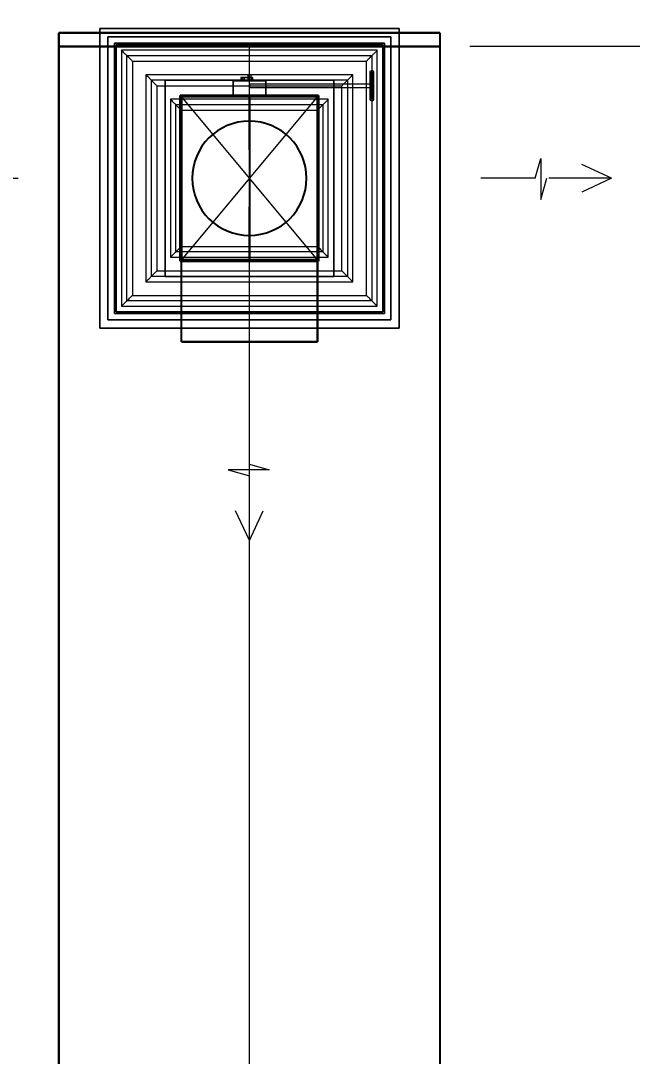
# Model space of a CAD drawing. Header units: millimetres. Extents: x -21807 to 22087, y 36760 to 60640.
# Drawn here: x 3306 to 4429, y 53192 to 55093 of the extents above; entities that cross this region are included whole.
import ezdxf

# ---------------------------------------------------------------- set-up
doc = ezdxf.new("R2010")
doc.units = ezdxf.units.MM
for name, color, linetype, lineweight in [('A-ANNO-DIMS', 7, 'Continuous', 9), ('A-ANNO-DIMS-110', 7, 'Continuous', 9), ('A-GENM', 7, 'Continuous', 5), ('M-HVAC-CDFF', 7, 'Continuous', 5), ('M-HVAC-DUCT', 7, 'Continuous', 25), ('M-HVAC-DUCT-CNTR', 7, 'Continuous', 5)]:
    doc.layers.add(name, color=color, linetype=linetype, lineweight=lineweight)
doc.layers.add('M-HVAC-DUCT-ANNO', color=7, linetype='Continuous', lineweight=5, true_color=0x007f00)
doc.styles.add('Arial_3', font='arial.ttf', dxfattribs={"width": 0.8, "height": 165})
doc.dimstyles.new('AK_DIM_2_0_Arial_đỏ', dxfattribs={"dimscale": 304.8, "dimtxt": 168.342801, "dimasz": 0.180446, "dimexe": 0.180446, "dimexo": 0.180446, "dimgap": 0.036089, "dimtad": 1, "dimdec": 0, "dimzin": 0, "dimdsep": 46, "dimtxsty": 'Arial_3', "dimblk1": 'OBLIQUE', "dimblk2": 'OBLIQUE', "dimsah": 1, "dimcen": 0.09, "dimadec": 0, "dimazin": 0, "dimtfac": 1, "dimtdec": 4, "dimtix": 1, "dimtmove": 0, "dimatfit": 3, "dimfxl": 1, "dimtvp": 1, "dimtolj": 1, "dimtzin": 0, "dimarcsym": 2})

# ---------------------------------------------------------------- blocks, each defined once
blk = doc.blocks.new('01_DSC_SAD_Asli_1 ROD Connector_Horizontal_ - CẤP S2-2171356-MẶT BẰNG HỆ THỐNG GIÓ CẤP AHU')
at = {"layer": 'A-GENM', "color": 5, "true_color": 0x0000ff}
for p, q in [((0, 665), (-25.4, 610.6)), ((0, 665), (25.4, 610.6)), ((0, 665), (0, 550)), ((-36.1, 535.4), (38.7, 535.4)), ((0, 525), (-36.1, 535.4)), ((38.7, 535.4), (0, 546.4)), ((0, 525), (0, 425)), ((-535.4, 38.7), (-546.4, 0)), ((-535.4, -36.1), (-535.4, 38.7)), ((-665, 0), (-610.6, 25.4)), ((525, 0), (535.4, 36.1)), ((535.4, 36.1), (535.4, -38.7)), ((665, 0), (610.6, 25.4)), ((-665, 0), (-610.6, -25.4)), ((-665, 0), (-550, 0)), ((-525, 0), (-535.4, -36.1)), ((-525, 0), (-425, 0)), ((525, 0), (425, 0)), ((535.4, -38.7), (546.4, 0)), ((665, 0), (550, 0)), ((665, 0), (610.6, -25.4)), ((0, -525), (0, -425)), ((0, -525), (36.1, -535.4)), ((-38.7, -535.4), (0, -546.4)), ((36.1, -535.4), (-38.7, -535.4)), ((0, -665), (0, -550)), ((0, -665), (-25.4, -610.6)), ((0, -665), (25.4, -610.6))]:
    blk.add_line(p, q, dxfattribs=at)
at = {"layer": 'M-HVAC-CDFF', "color": 5, "true_color": 0x0000ff}
for p, q in [((275, 275), (-275, 275)), ((-275, 275), (-275, -275)), ((-275, -275), (-275, 275)), ((-275, 275), (275, 275)), ((275, -275), (275, 275)), ((275, 275), (275, -275)), ((260, 260), (-260, 260)), ((-260, 260), (-260, -260)), ((-260, -260), (-260, 260)), ((-260, 260), (260, 260)), ((248, 248), (-248, 248)), ((-248, 248), (-248, -248)), ((-248, -248), (-248, 248)), ((-248, 248), (248, 248)), ((248, -248), (248, 248)), ((248, 248), (248, -248)), ((260, -260), (260, 260)), ((260, 260), (260, -260)), ((-245, -245), (-245, 245)), ((-245, 245), (245, 245)), ((245, 245), (-245, 245)), ((-245, 245), (-245, -245)), ((-245, -245), (-245, 245)), ((-245, 245), (245, 245)), ((245, 245), (-245, 245)), ((-245, 245), (-245, -245)), ((-235, 235), (-235, -235)), ((235, 235), (-235, 235)), ((235, -235), (235, 235)), ((245, 245), (245, -245)), ((245, -245), (245, 245)), ((245, 245), (245, -245)), ((245, -245), (245, 245)), ((-225, -225), (-225, 225)), ((-225, -225), (-225, 225)), ((225, 225), (-225, 225)), ((225, 225), (-225, 225)), ((-215, 215), (-215, -215)), ((-215, 215), (215, 215)), ((215, -215), (215, 215)), ((225, 225), (225, -225)), ((225, 225), (225, -225)), ((-190, 190), (-190, -190)), ((190, 190), (-190, 190)), ((-180, -180), (-180, 180)), ((-180, -180), (-180, 180)), ((180, 180), (-180, 180)), ((180, 180), (-180, 180)), ((180, 180), (180, -180)), ((180, 180), (180, -180)), ((190, -190), (190, 190)), ((-170, 170), (-170, -170)), ((-170, 170), (170, 170)), ((170, -170), (170, 170)), ((-145, 145), (-145, -145)), ((145, 145), (-145, 145)), ((-135, -135), (-135, 135)), ((-135, -135), (-135, 135)), ((135, 135), (-135, 135)), ((135, 135), (-135, 135)), ((135, 135), (135, -135)), ((135, 135), (135, -135)), ((145, -145), (145, 145)), ((-125, 125), (-125, -125)), ((-125, 125), (125, 125)), ((125, -125), (125, 125)), ((-125, -125), (125, -125)), ((-145, -145), (145, -145)), ((135, -135), (-135, -135)), ((135, -135), (-135, -135)), ((-170, -170), (170, -170)), ((-190, -190), (190, -190)), ((180, -180), (-180, -180)), ((180, -180), (-180, -180)), ((225, -225), (-225, -225)), ((225, -225), (-225, -225)), ((-215, -215), (215, -215)), ((245, -245), (-245, -245)), ((-245, -245), (245, -245)), ((245, -245), (-245, -245)), ((-245, -245), (245, -245)), ((-235, -235), (235, -235)), ((-260, -260), (260, -260)), ((260, -260), (-260, -260)), ((-248, -248), (248, -248)), ((248, -248), (-248, -248)), ((-275, -275), (275, -275)), ((275, -275), (-275, -275))]:
    blk.add_line(p, q, dxfattribs=at)
for points in [[(-225, 225), (-226.2, 226.2), (-229.1, 229.1), (-232.9, 232.9), (-235, 235)], [(235, 235), (232.9, 232.9), (229.1, 229.1), (226.2, 226.2), (225, 225)], [(-225, 225), (-222.7, 222.7), (-218.7, 218.7), (-216, 216), (-215, 215)], [(215, 215), (216, 216), (218.7, 218.7), (222.7, 222.7), (225, 225)], [(-180, 180), (-181.2, 181.2), (-184.1, 184.1), (-187.9, 187.9), (-190, 190)], [(-180, 180), (-177.7, 177.7), (-173.7, 173.7), (-171, 171), (-170, 170)], [(170, 170), (171, 171), (173.7, 173.7), (177.7, 177.7), (180, 180)], [(190, 190), (187.9, 187.9), (184.1, 184.1), (181.2, 181.2), (180, 180)], [(-135, 135), (-136.2, 136.2), (-139.1, 139.1), (-142.9, 142.9), (-145, 145)], [(-135, 135), (-132.7, 132.7), (-128.7, 128.7), (-126, 126), (-125, 125)], [(125, 125), (126, 126), (128.7, 128.7), (132.7, 132.7), (135, 135)], [(145, 145), (142.9, 142.9), (139.1, 139.1), (136.2, 136.2), (135, 135)], [(-135, -135), (-132.7, -132.7), (-128.7, -128.7), (-126, -126), (-125, -125)], [(135, -135), (132.7, -132.7), (128.7, -128.7), (126, -126), (125, -125)], [(-135, -135), (-136.2, -136.2), (-139.1, -139.1), (-142.9, -142.9), (-145, -145)], [(135, -135), (136.2, -136.2), (139.1, -139.1), (142.9, -142.9), (145, -145)], [(-180, -180), (-177.7, -177.7), (-173.7, -173.7), (-171, -171), (-170, -170)], [(180, -180), (177.7, -177.7), (173.7, -173.7), (171, -171), (170, -170)], [(-180, -180), (-181.2, -181.2), (-184.1, -184.1), (-187.9, -187.9), (-190, -190)], [(180, -180), (181.2, -181.2), (184.1, -184.1), (187.9, -187.9), (190, -190)], [(-225, -225), (-226.2, -226.2), (-229.1, -229.1), (-232.9, -232.9), (-235, -235)], [(-225, -225), (-222.7, -222.7), (-218.7, -218.7), (-216, -216), (-215, -215)], [(225, -225), (222.7, -222.7), (218.7, -218.7), (216, -216), (215, -215)], [(225, -225), (226.2, -226.2), (229.1, -229.1), (232.9, -232.9), (235, -235)]]:
    blk.add_open_spline(points, degree=3, dxfattribs=at)
blk = doc.blocks.new('M_Rectangular Endcap - Standard-2171934-MẶT BẰNG HỆ THỐNG GIÓ CẤP AHU')
at = {"layer": 'M-HVAC-DUCT', "color": 5, "true_color": 0x0000ff}
for p, q in [((0, 350), (0, -350)), ((0, -350), (0, 350)), ((0, 350), (25, 350)), ((25, 350), (0, 350)), ((25, 350), (25, -350)), ((25, -350), (25, 350)), ((25, -350), (0, -350)), ((25, -350), (0, -350))]:
    blk.add_line(p, q, dxfattribs=at)
blk = doc.blocks.new('ConThu_VuongTron_NepC1 - Standard-2376260-MẶT BẰNG HỆ THỐNG GIÓ CẤP AHU')
at = {"layer": 'M-HVAC-DUCT', "color": 5, "true_color": 0x0000ff}
for p, q in [((3600.9, 48953.9), (3600.9, 48653.9)), ((3850.9, 48953.9), (3600.9, 48953.9)), ((3600.9, 48653.9), (3600.9, 48953.9)), ((3600.9, 48953.9), (3850.9, 48953.9)), ((3850.9, 48953.9), (3600.9, 48953.9)), ((3600.9, 48953.9), (3600.9, 48653.9)), ((3725.9, 48953.9), (3725.9, 48803.9)), ((3725.9, 48856.4), (3725.9, 48953.9)), ((3850.9, 48653.9), (3850.9, 48953.9)), ((3850.9, 48953.9), (3850.9, 48653.9)), ((3850.9, 48653.9), (3850.9, 48953.9)), ((3725.9, 48803.9), (3725.9, 48653.9)), ((3725.9, 48653.9), (3725.9, 48751.4)), ((3600.9, 48653.9), (3850.9, 48653.9)), ((3850.9, 48653.9), (3600.9, 48653.9)), ((3600.9, 48653.9), (3850.9, 48653.9))]:
    blk.add_line(p, q, dxfattribs=at)
for start, end in [(90, 180), (90, 180), (90, 180), (0, 90), (0, 90), (0, 90), (180, 270), (180, 270), (180, 270), (270, 0), (270, 0), (270, 360)]:
    blk.add_arc((3725.9, 48803.9), 105, start, end, dxfattribs=at)
blk = doc.blocks.new('ChanRe_ChuNhat_NepC1 - Standard-2376243-MẶT BẰNG HỆ THỐNG GIÓ CẤP AHU')
at = {"layer": 'M-HVAC-DUCT', "color": 5, "true_color": 0x0000ff}
for p, q in [((-18080.6, 50352.4), (-18080.6, 50656.4)), ((-18080.6, 50656.4), (-17826.6, 50656.4)), ((-17826.6, 50656.4), (-18080.6, 50656.4)), ((-18080.6, 50656.4), (-18080.6, 50352.4)), ((-18080.6, 50352.4), (-18080.6, 50656.4)), ((-18080.6, 50656.4), (-17826.6, 50656.4)), ((-17826.6, 50656.4), (-18080.6, 50656.4)), ((-18080.6, 50656.4), (-18080.6, 50352.4)), ((-18078.6, 50354.4), (-18078.6, 50654.4)), ((-18078.6, 50654.4), (-17828.6, 50654.4)), ((-18078.6, 50654.4), (-17828.6, 50654.4)), ((-18078.6, 50204.4), (-18078.6, 50654.4)), ((-17828.6, 50654.4), (-18078.6, 50654.4)), ((-18078.6, 50654.4), (-18078.6, 50354.4)), ((-18078.6, 50354.4), (-18078.6, 50654.4)), ((-18078.6, 50654.4), (-17828.6, 50654.4)), ((-17828.6, 50654.4), (-18078.6, 50654.4)), ((-18078.6, 50654.4), (-18078.6, 50354.4)), ((-18078.6, 50354.4), (-18078.6, 50654.4)), ((-18078.6, 50654.4), (-17828.6, 50654.4)), ((-17828.6, 50654.4), (-17828.6, 50354.4)), ((-17828.6, 50654.4), (-17828.6, 50204.4)), ((-17828.6, 50354.4), (-17828.6, 50654.4)), ((-17828.6, 50654.4), (-17828.6, 50354.4)), ((-17828.6, 50354.4), (-17828.6, 50654.4)), ((-17828.6, 50654.4), (-17828.6, 50354.4)), ((-17826.6, 50656.4), (-17826.6, 50352.4)), ((-17826.6, 50352.4), (-17826.6, 50656.4)), ((-17826.6, 50656.4), (-17826.6, 50352.4)), ((-17826.6, 50352.4), (-17826.6, 50656.4)), ((-17826.6, 50352.4), (-18080.6, 50352.4)), ((-18080.6, 50352.4), (-17826.6, 50352.4)), ((-17826.6, 50352.4), (-18080.6, 50352.4)), ((-18080.6, 50352.4), (-17826.6, 50352.4)), ((-17828.6, 50354.4), (-18078.6, 50354.4)), ((-18078.6, 50204.4), (-18078.6, 50354.4)), ((-18078.6, 50354.4), (-17828.6, 50354.4)), ((-17828.6, 50354.4), (-18078.6, 50354.4)), ((-18078.6, 50354.4), (-17828.6, 50354.4)), ((-17828.6, 50354.4), (-18078.6, 50354.4)), ((-17828.6, 50204.4), (-17828.6, 50354.4)), ((-17828.6, 50204.4), (-18078.6, 50204.4)), ((-18078.6, 50204.4), (-17828.6, 50204.4))]:
    blk.add_line(p, q, dxfattribs=at)
blk = doc.blocks.new('VanGio_ChuNhat_TrucVit - VCD-2432309-MẶT BẰNG HỆ THỐNG GIÓ CẤP AHU')
at = {"layer": 'M-HVAC-DUCT', "color": 5, "lineweight": 5, "true_color": 0x0000ff}
for p, q in [((3710.1, 54988.9), (3710.1, 54983.9)), ((3731.7, 54988.9), (3710.1, 54988.9)), ((3712.5, 54988.9), (3712.5, 54983.9)), ((3713.5, 54988.9), (3713.5, 54983.9)), ((3716.4, 54988.9), (3716.4, 54983.9)), ((3716.4, 54988.9), (3731.7, 54988.9)), ((3722.9, 54993.9), (3722.9, 54983.9)), ((3725.9, 54993.9), (3722.9, 54993.9)), ((3728.9, 54993.9), (3725.9, 54993.9)), ((3728.9, 54983.9), (3728.9, 54993.9)), ((3729.8, 54988.9), (3729.8, 54983.9)), ((3729.8, 54988.9), (3729.8, 54983.9)), ((3730.4, 54983.9), (3730.4, 54988.9)), ((3730.4, 54988.9), (3730.4, 54983.9)), ((3731.7, 54983.9), (3731.7, 54988.9)), ((3731.7, 54988.9), (3731.7, 54983.9)), ((3731.7, 54988.9), (3731.7, 54983.9)), ((3731.7, 54988.9), (3731.7, 54983.9)), ((3951.9, 54998), (3949.9, 54998)), ((3949.9, 54998), (3949.9, 54973.9)), ((3951.9, 54973.9), (3951.9, 54998)), ((3570.9, 54623.9), (3570.9, 54983.9)), ((3570.9, 54983.9), (3880.9, 54983.9)), ((3880.9, 54983.9), (3570.9, 54983.9)), ((3570.9, 54983.9), (3570.9, 54623.9)), ((3880.9, 54983.9), (3570.9, 54983.9)), ((3570.9, 54983.9), (3570.9, 54623.9)), ((3570.9, 54623.9), (3570.9, 54983.9)), ((3570.9, 54983.9), (3880.9, 54983.9)), ((3695.9, 54954.9), (3695.9, 54983.9)), ((3695.9, 54983.9), (3695.9, 54954.9)), ((3695.9, 54983.9), (3755.9, 54983.9)), ((3695.9, 54983.9), (3755.9, 54983.9)), ((3695.9, 54955.9), (3695.9, 54982.9)), ((3695.9, 54982.9), (3695.9, 54955.9)), ((3695.9, 54982.9), (3755.9, 54982.9)), ((3695.9, 54982.9), (3755.9, 54982.9)), ((3710.1, 54983.9), (3731.7, 54983.9)), ((3731.7, 54983.9), (3716.4, 54983.9)), ((3722.9, 54983.9), (3725.9, 54983.9)), ((3725.9, 54983.9), (3728.9, 54983.9)), ((3950.9, 54976.9), (3725.9, 54976.9)), ((3725.9, 54976.9), (3725.9, 54973.9)), ((3725.9, 54973.9), (3725.9, 54970.9)), ((3725.9, 54970.9), (3950.9, 54970.9)), ((3755.9, 54954.9), (3755.9, 54983.9)), ((3755.9, 54983.9), (3755.9, 54954.9)), ((3755.9, 54955.9), (3755.9, 54982.9)), ((3755.9, 54982.9), (3755.9, 54955.9)), ((3880.9, 54983.9), (3880.9, 54623.9)), ((3880.9, 54623.9), (3880.9, 54983.9)), ((3880.9, 54623.9), (3880.9, 54983.9)), ((3880.9, 54983.9), (3880.9, 54623.9)), ((3949.9, 54973.9), (3949.9, 54949.9)), ((3950.9, 54973.9), (3950.9, 54976.9)), ((3950.9, 54970.9), (3950.9, 54973.9)), ((3951.9, 54949.9), (3951.9, 54973.9)), ((3851.9, 54954.9), (3599.9, 54954.9)), ((3599.9, 54954.9), (3599.9, 54652.9)), ((3599.9, 54652.9), (3599.9, 54954.9)), ((3599.9, 54954.9), (3851.9, 54954.9)), ((3600.9, 54653.9), (3600.9, 54953.9)), ((3600.9, 54953.9), (3850.9, 54953.9)), ((3850.9, 54953.9), (3600.9, 54953.9)), ((3600.9, 54953.9), (3600.9, 54653.9)), ((3850.9, 54953.9), (3600.9, 54953.9)), ((3600.9, 54953.9), (3600.9, 54653.9)), ((3600.9, 54653.9), (3600.9, 54953.9)), ((3600.9, 54953.9), (3850.9, 54953.9)), ((3600.9, 54653.9), (3600.9, 54953.9)), ((3600.9, 54953.9), (3850.9, 54953.9)), ((3850.9, 54953.9), (3600.9, 54953.9)), ((3600.9, 54953.9), (3600.9, 54653.9)), ((3755.9, 54955.9), (3695.9, 54955.9)), ((3695.9, 54955.9), (3755.9, 54955.9)), ((3755.9, 54954.9), (3695.9, 54954.9)), ((3695.9, 54954.9), (3755.9, 54954.9)), ((3850.9, 54953.9), (3850.9, 54653.9)), ((3850.9, 54653.9), (3850.9, 54953.9)), ((3850.9, 54653.9), (3850.9, 54953.9)), ((3850.9, 54953.9), (3850.9, 54653.9)), ((3850.9, 54953.9), (3850.9, 54653.9)), ((3850.9, 54653.9), (3850.9, 54953.9)), ((3851.9, 54652.9), (3851.9, 54954.9)), ((3851.9, 54954.9), (3851.9, 54652.9)), ((3949.9, 54949.9), (3951.9, 54949.9)), ((3599.9, 54652.9), (3851.9, 54652.9)), ((3851.9, 54652.9), (3599.9, 54652.9)), ((3850.9, 54653.9), (3600.9, 54653.9)), ((3600.9, 54653.9), (3850.9, 54653.9)), ((3600.9, 54653.9), (3850.9, 54653.9)), ((3850.9, 54653.9), (3600.9, 54653.9)), ((3850.9, 54653.9), (3600.9, 54653.9)), ((3600.9, 54653.9), (3850.9, 54653.9)), ((3880.9, 54623.9), (3570.9, 54623.9)), ((3570.9, 54623.9), (3880.9, 54623.9)), ((3570.9, 54623.9), (3880.9, 54623.9)), ((3880.9, 54623.9), (3570.9, 54623.9))]:
    blk.add_line(p, q, dxfattribs=at)
at = {"layer": 'M-HVAC-DUCT', "color": 5, "lineweight": 5, "true_color": 0x0000ff, "flags": 128}
for points in [[(3947.9, 54998.9), (3947.9, 54999.1), (3947.9, 54999.2), (3947.9, 54999.3), (3947.9, 54999.4), (3947.9, 54999.5), (3948, 54999.7), (3948, 54999.8), (3948, 54999.9), (3948.1, 55000), (3948.1, 55000.1), (3948.2, 55000.2), (3948.2, 55000.3), (3948.3, 55000.4), (3948.3, 55000.5), (3948.4, 55000.6), (3948.5, 55000.7), (3948.5, 55000.8), (3948.6, 55000.9), (3948.7, 55001), (3948.8, 55001.1), (3948.9, 55001.2), (3949, 55001.2), (3949, 55001.3), (3949.1, 55001.4), (3949.2, 55001.5), (3949.3, 55001.5), (3949.5, 55001.6), (3949.6, 55001.6), (3949.7, 55001.7), (3949.8, 55001.7), (3949.9, 55001.8), (3950, 55001.8), (3950.1, 55001.8), (3950.2, 55001.9), (3950.4, 55001.9), (3950.5, 55001.9), (3950.6, 55001.9), (3950.7, 55001.9), (3950.8, 55001.9), (3950.9, 55001.9)], [(3950.9, 54995.9), (3950.7, 54995.9), (3950.6, 54995.9), (3950.5, 54996), (3950.4, 54996), (3950.3, 54996), (3950.2, 54996), (3950, 54996.1), (3949.9, 54996.1), (3949.8, 54996.1), (3949.7, 54996.2), (3949.6, 54996.2), (3949.5, 54996.3), (3949.4, 54996.3), (3949.3, 54996.4), (3949.2, 54996.5), (3949.1, 54996.5), (3949, 54996.6), (3948.9, 54996.7), (3948.8, 54996.8), (3948.7, 54996.8), (3948.6, 54996.9), (3948.6, 54997), (3948.5, 54997.1), (3948.4, 54997.2), (3948.3, 54997.3), (3948.3, 54997.4), (3948.2, 54997.5), (3948.2, 54997.6), (3948.1, 54997.7), (3948.1, 54997.9), (3948, 54998), (3948, 54998.1), (3948, 54998.2), (3947.9, 54998.3), (3947.9, 54998.4), (3947.9, 54998.5), (3947.9, 54998.7), (3947.9, 54998.8), (3947.9, 54998.9), (3947.9, 54998.9)], [(3947.9, 54973.9), (3947.9, 54974.9), (3947.9, 54975.9), (3947.9, 54976.9), (3947.9, 54977.9), (3947.9, 54978.9), (3947.9, 54979.9), (3947.9, 54980.8), (3947.9, 54981.8), (3947.9, 54982.7), (3947.9, 54983.7), (3947.9, 54984.6), (3947.9, 54985.5), (3947.9, 54986.4), (3947.9, 54987.2), (3947.9, 54988.1), (3947.9, 54988.9), (3947.9, 54989.7), (3947.9, 54990.4), (3947.9, 54991.2), (3947.9, 54991.9), (3947.9, 54992.6), (3947.9, 54993.2), (3947.9, 54993.8), (3947.9, 54994.4), (3947.9, 54995), (3947.9, 54995.5), (3947.9, 54996), (3947.9, 54996.4), (3947.9, 54996.9), (3947.9, 54997.2), (3947.9, 54997.6), (3947.9, 54997.9), (3947.9, 54998.2), (3947.9, 54998.4), (3947.9, 54998.6), (3947.9, 54998.7), (3947.9, 54998.8), (3947.9, 54998.9), (3947.9, 54998.9)], [(3947.9, 54998.9), (3947.9, 54998.9), (3947.9, 54998.9), (3947.9, 54998.8), (3947.9, 54998.6), (3947.9, 54998.4), (3947.9, 54998.2), (3947.9, 54998), (3947.9, 54997.7), (3947.9, 54997.3), (3947.9, 54997), (3947.9, 54996.6), (3947.9, 54996.1), (3947.9, 54995.6), (3947.9, 54995.1), (3947.9, 54994.6), (3947.9, 54994), (3947.9, 54993.4), (3947.9, 54992.7), (3947.9, 54992.1), (3947.9, 54991.4), (3947.9, 54990.6), (3947.9, 54989.9), (3947.9, 54989.1), (3947.9, 54988.3), (3947.9, 54987.4), (3947.9, 54986.6), (3947.9, 54985.7), (3947.9, 54984.8), (3947.9, 54983.9), (3947.9, 54983), (3947.9, 54982.1), (3947.9, 54981.1), (3947.9, 54980.1), (3947.9, 54979.2), (3947.9, 54978.2), (3947.9, 54977.2), (3947.9, 54976.2), (3947.9, 54975.2), (3947.9, 54974.2), (3947.9, 54973.9)], [(3950.9, 55001.9), (3951, 55001.9), (3951.1, 55001.9), (3951.2, 55001.9), (3951.3, 55001.9), (3951.5, 55001.9), (3951.6, 55001.9), (3951.7, 55001.8), (3951.8, 55001.8), (3951.9, 55001.7), (3952, 55001.7), (3952.1, 55001.7), (3952.3, 55001.6), (3952.4, 55001.5), (3952.5, 55001.5), (3952.6, 55001.4), (3952.7, 55001.3), (3952.8, 55001.3), (3952.8, 55001.2), (3952.9, 55001.1), (3953, 55001), (3953.1, 55000.9), (3953.2, 55000.8), (3953.3, 55000.8), (3953.3, 55000.7), (3953.4, 55000.6), (3953.5, 55000.5), (3953.5, 55000.4), (3953.6, 55000.2), (3953.6, 55000.1), (3953.7, 55000), (3953.7, 54999.9), (3953.7, 54999.8), (3953.8, 54999.7), (3953.8, 54999.6), (3953.8, 54999.4), (3953.8, 54999.3), (3953.9, 54999.2), (3953.9, 54999.1), (3953.9, 54999), (3953.9, 54998.9)], [(3953.9, 54998.9), (3953.9, 54998.8), (3953.9, 54998.7), (3953.8, 54998.6), (3953.8, 54998.5), (3953.8, 54998.3), (3953.8, 54998.2), (3953.7, 54998.1), (3953.7, 54998), (3953.7, 54997.9), (3953.6, 54997.8), (3953.6, 54997.7), (3953.5, 54997.6), (3953.5, 54997.4), (3953.4, 54997.3), (3953.3, 54997.2), (3953.3, 54997.1), (3953.2, 54997.1), (3953.1, 54997), (3953, 54996.9), (3953, 54996.8), (3952.9, 54996.7), (3952.8, 54996.6), (3952.7, 54996.6), (3952.6, 54996.5), (3952.5, 54996.4), (3952.4, 54996.4), (3952.3, 54996.3), (3952.2, 54996.2), (3952.1, 54996.2), (3952, 54996.1), (3951.8, 54996.1), (3951.7, 54996.1), (3951.6, 54996), (3951.5, 54996), (3951.4, 54996), (3951.3, 54996), (3951.1, 54995.9), (3951, 54995.9), (3950.9, 54995.9), (3950.9, 54995.9)], [(3953.9, 54973.9), (3953.9, 54974.9), (3953.9, 54975.9), (3953.9, 54976.9), (3953.9, 54977.9), (3953.9, 54978.9), (3953.9, 54979.9), (3953.9, 54980.8), (3953.9, 54981.8), (3953.9, 54982.7), (3953.9, 54983.7), (3953.9, 54984.6), (3953.9, 54985.5), (3953.9, 54986.4), (3953.9, 54987.2), (3953.9, 54988.1), (3953.9, 54988.9), (3953.9, 54989.7), (3953.9, 54990.4), (3953.9, 54991.2), (3953.9, 54991.9), (3953.9, 54992.6), (3953.9, 54993.2), (3953.9, 54993.8), (3953.9, 54994.4), (3953.9, 54995), (3953.9, 54995.5), (3953.9, 54996), (3953.9, 54996.4), (3953.9, 54996.9), (3953.9, 54997.2), (3953.9, 54997.6), (3953.9, 54997.9), (3953.9, 54998.2), (3953.9, 54998.4), (3953.9, 54998.6), (3953.9, 54998.7), (3953.9, 54998.8), (3953.9, 54998.9), (3953.9, 54998.9)], [(3953.9, 54998.9), (3953.9, 54998.9), (3953.9, 54998.9), (3953.9, 54998.8), (3953.9, 54998.6), (3953.9, 54998.4), (3953.9, 54998.2), (3953.9, 54998), (3953.9, 54997.7), (3953.9, 54997.3), (3953.9, 54997), (3953.9, 54996.6), (3953.9, 54996.1), (3953.9, 54995.6), (3953.9, 54995.1), (3953.9, 54994.6), (3953.9, 54994), (3953.9, 54993.4), (3953.9, 54992.7), (3953.9, 54992.1), (3953.9, 54991.4), (3953.9, 54990.6), (3953.9, 54989.9), (3953.9, 54989.1), (3953.9, 54988.3), (3953.9, 54987.4), (3953.9, 54986.6), (3953.9, 54985.7), (3953.9, 54984.8), (3953.9, 54983.9), (3953.9, 54983), (3953.9, 54982.1), (3953.9, 54981.1), (3953.9, 54980.1), (3953.9, 54979.2), (3953.9, 54978.2), (3953.9, 54977.2), (3953.9, 54976.2), (3953.9, 54975.2), (3953.9, 54974.2), (3953.9, 54973.9)], [(3947.9, 54973.9), (3947.9, 54972.9), (3947.9, 54971.9), (3947.9, 54970.9), (3947.9, 54970), (3947.9, 54969), (3947.9, 54968), (3947.9, 54967), (3947.9, 54966.1), (3947.9, 54965.1), (3947.9, 54964.2), (3947.9, 54963.3), (3947.9, 54962.4), (3947.9, 54961.5), (3947.9, 54960.7), (3947.9, 54959.8), (3947.9, 54959), (3947.9, 54958.2), (3947.9, 54957.5), (3947.9, 54956.7), (3947.9, 54956), (3947.9, 54955.3), (3947.9, 54954.7), (3947.9, 54954), (3947.9, 54953.5), (3947.9, 54952.9), (3947.9, 54952.4), (3947.9, 54951.9), (3947.9, 54951.4), (3947.9, 54951), (3947.9, 54950.6), (3947.9, 54950.3), (3947.9, 54950), (3947.9, 54949.7), (3947.9, 54949.5), (3947.9, 54949.3), (3947.9, 54949.2), (3947.9, 54949), (3947.9, 54949), (3947.9, 54948.9)], [(3947.9, 54948.9), (3947.9, 54949), (3947.9, 54949), (3947.9, 54949.1), (3947.9, 54949.3), (3947.9, 54949.4), (3947.9, 54949.7), (3947.9, 54949.9), (3947.9, 54950.2), (3947.9, 54950.5), (3947.9, 54950.9), (3947.9, 54951.3), (3947.9, 54951.8), (3947.9, 54952.2), (3947.9, 54952.8), (3947.9, 54953.3), (3947.9, 54953.9), (3947.9, 54954.5), (3947.9, 54955.1), (3947.9, 54955.8), (3947.9, 54956.5), (3947.9, 54957.3), (3947.9, 54958), (3947.9, 54958.8), (3947.9, 54959.6), (3947.9, 54960.4), (3947.9, 54961.3), (3947.9, 54962.2), (3947.9, 54963), (3947.9, 54964), (3947.9, 54964.9), (3947.9, 54965.8), (3947.9, 54966.8), (3947.9, 54967.7), (3947.9, 54968.7), (3947.9, 54969.7), (3947.9, 54970.7), (3947.9, 54971.7), (3947.9, 54972.7), (3947.9, 54973.7), (3947.9, 54973.9)], [(3953.9, 54973.9), (3953.9, 54972.9), (3953.9, 54971.9), (3953.9, 54970.9), (3953.9, 54970), (3953.9, 54969), (3953.9, 54968), (3953.9, 54967), (3953.9, 54966.1), (3953.9, 54965.1), (3953.9, 54964.2), (3953.9, 54963.3), (3953.9, 54962.4), (3953.9, 54961.5), (3953.9, 54960.7), (3953.9, 54959.8), (3953.9, 54959), (3953.9, 54958.2), (3953.9, 54957.5), (3953.9, 54956.7), (3953.9, 54956), (3953.9, 54955.3), (3953.9, 54954.7), (3953.9, 54954), (3953.9, 54953.5), (3953.9, 54952.9), (3953.9, 54952.4), (3953.9, 54951.9), (3953.9, 54951.4), (3953.9, 54951), (3953.9, 54950.6), (3953.9, 54950.3), (3953.9, 54950), (3953.9, 54949.7), (3953.9, 54949.5), (3953.9, 54949.3), (3953.9, 54949.2), (3953.9, 54949), (3953.9, 54949), (3953.9, 54948.9)], [(3953.9, 54948.9), (3953.9, 54949), (3953.9, 54949), (3953.9, 54949.1), (3953.9, 54949.3), (3953.9, 54949.4), (3953.9, 54949.7), (3953.9, 54949.9), (3953.9, 54950.2), (3953.9, 54950.5), (3953.9, 54950.9), (3953.9, 54951.3), (3953.9, 54951.8), (3953.9, 54952.2), (3953.9, 54952.8), (3953.9, 54953.3), (3953.9, 54953.9), (3953.9, 54954.5), (3953.9, 54955.1), (3953.9, 54955.8), (3953.9, 54956.5), (3953.9, 54957.3), (3953.9, 54958), (3953.9, 54958.8), (3953.9, 54959.6), (3953.9, 54960.4), (3953.9, 54961.3), (3953.9, 54962.2), (3953.9, 54963), (3953.9, 54964), (3953.9, 54964.9), (3953.9, 54965.8), (3953.9, 54966.8), (3953.9, 54967.7), (3953.9, 54968.7), (3953.9, 54969.7), (3953.9, 54970.7), (3953.9, 54971.7), (3953.9, 54972.7), (3953.9, 54973.7), (3953.9, 54973.9)], [(3947.9, 54948.9), (3947.9, 54949.1), (3947.9, 54949.2), (3947.9, 54949.3), (3947.9, 54949.4), (3947.9, 54949.5), (3948, 54949.7), (3948, 54949.8), (3948, 54949.9), (3948.1, 54950), (3948.1, 54950.1), (3948.2, 54950.2), (3948.2, 54950.3), (3948.3, 54950.4), (3948.3, 54950.5), (3948.4, 54950.6), (3948.5, 54950.7), (3948.5, 54950.8), (3948.6, 54950.9), (3948.7, 54951), (3948.8, 54951.1), (3948.9, 54951.2), (3949, 54951.2), (3949, 54951.3), (3949.1, 54951.4), (3949.2, 54951.5), (3949.3, 54951.5), (3949.5, 54951.6), (3949.6, 54951.6), (3949.7, 54951.7), (3949.8, 54951.7), (3949.9, 54951.8), (3950, 54951.8), (3950.1, 54951.8), (3950.2, 54951.9), (3950.4, 54951.9), (3950.5, 54951.9), (3950.6, 54951.9), (3950.7, 54951.9), (3950.8, 54951.9), (3950.9, 54951.9)], [(3950.9, 54945.9), (3950.7, 54945.9), (3950.6, 54945.9), (3950.5, 54946), (3950.4, 54946), (3950.3, 54946), (3950.2, 54946), (3950, 54946.1), (3949.9, 54946.1), (3949.8, 54946.1), (3949.7, 54946.2), (3949.6, 54946.2), (3949.5, 54946.3), (3949.4, 54946.3), (3949.3, 54946.4), (3949.2, 54946.5), (3949.1, 54946.5), (3949, 54946.6), (3948.9, 54946.7), (3948.8, 54946.8), (3948.7, 54946.8), (3948.6, 54946.9), (3948.6, 54947), (3948.5, 54947.1), (3948.4, 54947.2), (3948.3, 54947.3), (3948.3, 54947.4), (3948.2, 54947.5), (3948.2, 54947.6), (3948.1, 54947.7), (3948.1, 54947.9), (3948, 54948), (3948, 54948.1), (3948, 54948.2), (3947.9, 54948.3), (3947.9, 54948.4), (3947.9, 54948.5), (3947.9, 54948.7), (3947.9, 54948.8), (3947.9, 54948.9), (3947.9, 54948.9)], [(3950.9, 54951.9), (3951, 54951.9), (3951.1, 54951.9), (3951.2, 54951.9), (3951.3, 54951.9), (3951.5, 54951.9), (3951.6, 54951.9), (3951.7, 54951.8), (3951.8, 54951.8), (3951.9, 54951.7), (3952, 54951.7), (3952.1, 54951.7), (3952.3, 54951.6), (3952.4, 54951.5), (3952.5, 54951.5), (3952.6, 54951.4), (3952.7, 54951.3), (3952.8, 54951.3), (3952.8, 54951.2), (3952.9, 54951.1), (3953, 54951), (3953.1, 54950.9), (3953.2, 54950.8), (3953.3, 54950.8), (3953.3, 54950.7), (3953.4, 54950.6), (3953.5, 54950.5), (3953.5, 54950.4), (3953.6, 54950.2), (3953.6, 54950.1), (3953.7, 54950), (3953.7, 54949.9), (3953.7, 54949.8), (3953.8, 54949.7), (3953.8, 54949.6), (3953.8, 54949.4), (3953.8, 54949.3), (3953.9, 54949.2), (3953.9, 54949.1), (3953.9, 54949), (3953.9, 54948.9)], [(3953.9, 54948.9), (3953.9, 54948.8), (3953.9, 54948.7), (3953.8, 54948.6), (3953.8, 54948.5), (3953.8, 54948.3), (3953.8, 54948.2), (3953.7, 54948.1), (3953.7, 54948), (3953.7, 54947.9), (3953.6, 54947.8), (3953.6, 54947.7), (3953.5, 54947.6), (3953.5, 54947.4), (3953.4, 54947.3), (3953.3, 54947.2), (3953.3, 54947.1), (3953.2, 54947.1), (3953.1, 54947), (3953, 54946.9), (3953, 54946.8), (3952.9, 54946.7), (3952.8, 54946.6), (3952.7, 54946.6), (3952.6, 54946.5), (3952.5, 54946.4), (3952.4, 54946.4), (3952.3, 54946.3), (3952.2, 54946.2), (3952.1, 54946.2), (3952, 54946.1), (3951.8, 54946.1), (3951.7, 54946.1), (3951.6, 54946), (3951.5, 54946), (3951.4, 54946), (3951.3, 54946), (3951.1, 54945.9), (3951, 54945.9), (3950.9, 54945.9), (3950.9, 54945.9)]]:
    blk.add_lwpolyline(points, dxfattribs=at)
at = {"layer": 'M-HVAC-DUCT', "color": 5, "lineweight": 5, "true_color": 0x0000ff}
for points, knots in [([(3730.4, 54988.9), (3725.6, 54988.9), (3719.7, 54988.9), (3715.4, 54988.9), (3712.7, 54988.9), (3712.3, 54988.9), (3713.5, 54988.9), (3717, 54988.9), (3722.5, 54988.9), (3729.8, 54988.9)], [-0.1473452, -0.1473452, -0.1473452, -0.1473452, -0.1280571, -0.1075394, -0.0858016, -0.0651415, -0.0439629, -0.0234717, 0, 0, 0, 0]), ([(3729.8, 54988.9), (3726.7, 54988.9), (3723.1, 54988.9), (3719, 54988.9), (3716.6, 54988.9), (3715.1, 54988.9), (3713.7, 54988.9), (3713.5, 54988.9), (3713.5, 54988.9)], [-0.1573084, -0.1573084, -0.1573084, -0.1573084, -0.14397069, -0.12996935, -0.11781596, -0.10615216, -0.09329546, -0.07981986, -0.07981986, -0.07981986, -0.07981986]), ([(3713.5, 54988.9), (3713.5, 54988.9), (3713.5, 54988.9), (3714.1, 54988.9), (3716.5, 54988.9), (3721.8, 54988.9), (3728.6, 54988.9), (3730.4, 54988.9)], [-0.0786542, -0.0786542, -0.0786542, -0.0786542, -0.07713106, -0.05951843, -0.03954061, -0.0176944, 0, 0, 0, 0]), ([(3729.8, 54983.9), (3722.5, 54983.9), (3717, 54983.9), (3713.5, 54983.9), (3712.3, 54983.9), (3712.7, 54983.9), (3715.4, 54983.9), (3719.7, 54983.9), (3725.6, 54983.9), (3730.4, 54983.9)], [0, 0, 0, 0, 0.0234717, 0.0439629, 0.0651415, 0.0858016, 0.1075394, 0.1280571, 0.1473452, 0.1473452, 0.1473452, 0.1473452]), ([(3730.4, 54983.9), (3728.6, 54983.9), (3721.8, 54983.9), (3716.5, 54983.9), (3714.1, 54983.9), (3713.5, 54983.9), (3713.5, 54983.9), (3713.5, 54983.9)], [0, 0, 0, 0, 0.0176944, 0.03954061, 0.05951843, 0.07713106, 0.0786542, 0.0786542, 0.0786542, 0.0786542]), ([(3713.5, 54983.9), (3713.5, 54983.9), (3713.7, 54983.9), (3715.1, 54983.9), (3716.6, 54983.9), (3719, 54983.9), (3723.1, 54983.9), (3726.7, 54983.9), (3729.8, 54983.9)], [0.07981986, 0.07981986, 0.07981986, 0.07981986, 0.09329546, 0.10615216, 0.11781596, 0.12996935, 0.14397069, 0.1573084, 0.1573084, 0.1573084, 0.1573084])]:
    blk.add_open_spline(points, degree=3, knots=knots, dxfattribs=at)
blk = doc.blocks.new('AK-SGS-M3-Hrvt_rvt-1-MẶT BẰNG HỆ THỐNG GIÓ CẤP AHU')
at = {"layer": 'M-HVAC-DUCT', "color": 5, "true_color": 0x0000ff}
for p, q in [((3375.9, 55045.9), (4075.9, 55045.9)), ((4075.9, 55045.9), (3375.9, 55045.9)), ((3375.9, 46255.9), (3375.9, 55045.9)), ((3375.9, 55045.9), (3375.9, 46255.9)), ((4075.9, 55045.9), (4075.9, 46255.9)), ((4075.9, 55045.9), (4075.9, 46255.9)), ((3600.9, 54503.9), (3600.9, 54953.9)), ((3850.9, 54953.9), (3600.9, 54953.9)), ((3600.9, 54953.9), (3850.9, 54953.9)), ((3600.9, 54503.9), (3600.9, 54953.9)), ((3850.9, 54953.9), (3850.9, 54503.9)), ((3850.9, 54953.9), (3850.9, 54503.9)), ((3600.9, 54503.9), (3850.9, 54503.9)), ((3850.9, 54503.9), (3600.9, 54503.9))]:
    blk.add_line(p, q, dxfattribs=at)
at = {"layer": 'M-HVAC-DUCT-ANNO', "color": 5, "true_color": 0x0000ff}
for p, q in [((3600.9, 54653.9), (3600.9, 54953.9)), ((3600.9, 54953.9), (3850.9, 54953.9)), ((3850.9, 54953.9), (3600.9, 54653.9)), ((3850.9, 54653.9), (3600.9, 54953.9)), ((3600.9, 54653.9), (3600.9, 54953.9)), ((3600.9, 54953.9), (3850.9, 54953.9)), ((3850.9, 54953.9), (3600.9, 54653.9)), ((3850.9, 54653.9), (3600.9, 54953.9)), ((3850.9, 54953.9), (3850.9, 54653.9)), ((3850.9, 54953.9), (3850.9, 54653.9)), ((3850.9, 54653.9), (3600.9, 54653.9)), ((3850.9, 54653.9), (3600.9, 54653.9))]:
    blk.add_line(p, q, dxfattribs=at)
at = {"layer": 'M-HVAC-DUCT-CNTR', "color": 5, "true_color": 0x0000ff}
blk.add_line((3725.9, 46255.9), (3725.9, 55045.9), dxfattribs=at)
at = {"layer": 'M-HVAC-CDFF', "color": 5, "lineweight": 25, "true_color": 0x0000ff}
blk.add_blockref('01_DSC_SAD_Asli_1 ROD Connector_Horizontal_ - CẤP S2-2171356-MẶT BẰNG HỆ THỐNG GIÓ CẤP AHU', (3725.9, 54803.9), dxfattribs=at)
at = {"layer": 'M-HVAC-DUCT', "color": 5, "lineweight": 25, "true_color": 0x0000ff, "rotation": 90.00000000000011}
blk.add_blockref('M_Rectangular Endcap - Standard-2171934-MẶT BẰNG HỆ THỐNG GIÓ CẤP AHU', (3725.9, 55045.9), dxfattribs=at)
at = {"layer": 'M-HVAC-DUCT', "color": 5, "lineweight": 25, "true_color": 0x0000ff}
for name, p in [('VanGio_ChuNhat_TrucVit - VCD-2432309-MẶT BẰNG HỆ THỐNG GIÓ CẤP AHU', (0, 0)), ('ChanRe_ChuNhat_NepC1 - Standard-2376243-MẶT BẰNG HỆ THỐNG GIÓ CẤP AHU', (21679.5, 4299.5)), ('ConThu_VuongTron_NepC1 - Standard-2376260-MẶT BẰNG HỆ THỐNG GIÓ CẤP AHU', (0, 6000))]:
    blk.add_blockref(name, p, dxfattribs=at)
blk = doc.blocks.new('DIMBLOCK27-MẶT BẰNG HỆ THỐNG GIÓ CẤP AHU')
at = {"layer": 'A-ANNO-DIMS-110', "color": 1, "true_color": 0xff0000}
for p, q in [((4649.1, 55045.9), (4621.6, 55073.4)), ((4649.1, 55045.9), (4130.9, 55045.9)), ((4649.1, 55045.9), (4649.1, 46255.9)), ((4649.1, 55045.9), (4676.6, 55018.4)), ((4649.1, 55045.9), (4704.1, 55045.9)), ((4649.1, 46255.9), (4621.6, 46283.4)), ((4649.1, 46255.9), (4130.9, 46255.9)), ((4649.1, 46255.9), (4676.6, 46228.4)), ((4649.1, 46255.9), (4704.1, 46255.9))]:
    blk.add_line(p, q, dxfattribs=at)
at = {"layer": 'A-ANNO-DIMS-110', "color": 0, "insert": (4423.9, 50448.9), "char_height": 165, "width": 484.827, "attachment_point": 1, "rotation": 90, "line_spacing_factor": 0.941778, "style": 'Arial_3'}
blk.add_mtext('8790', dxfattribs=at)
blk = doc.blocks.new('_Oblique')
at = {"color": 0, "linetype": 'ByBlock', "lineweight": -2}
blk.add_line((-0.5, -0.5), (0.5, 0.5), dxfattribs=at)

msp = doc.modelspace()

# ---------------------------------------------------------------- block references
at = {"lineweight": 5}
msp.add_blockref('AK-SGS-M3-Hrvt_rvt-1-MẶT BẰNG HỆ THỐNG GIÓ CẤP AHU', (0, 0), dxfattribs=at)

# ---------------------------------------------------------------- dimensions: what is measured, and where the dimension line sits
at = {"layer": 'A-ANNO-DIMS', "color": 1, "true_color": 0xff0000}
dim = msp.add_linear_dim(base=(4649.1, 46255.9), p1=(4075.9, 55045.9), p2=(4075.9, 46255.9), angle=90, dimstyle='AK_DIM_2_0_Arial_đỏ', override={"dimpost": '<>', "dimfxl": 8790}, dxfattribs=at)
dim.commit()
dim.dimension.update_dxf_attribs({"geometry": 'DIMBLOCK27-MẶT BẰNG HỆ THỐNG GIÓ CẤP AHU', "text_midpoint": (4553.8, 50650.9)})

doc.saveas('drawing.dxf')
